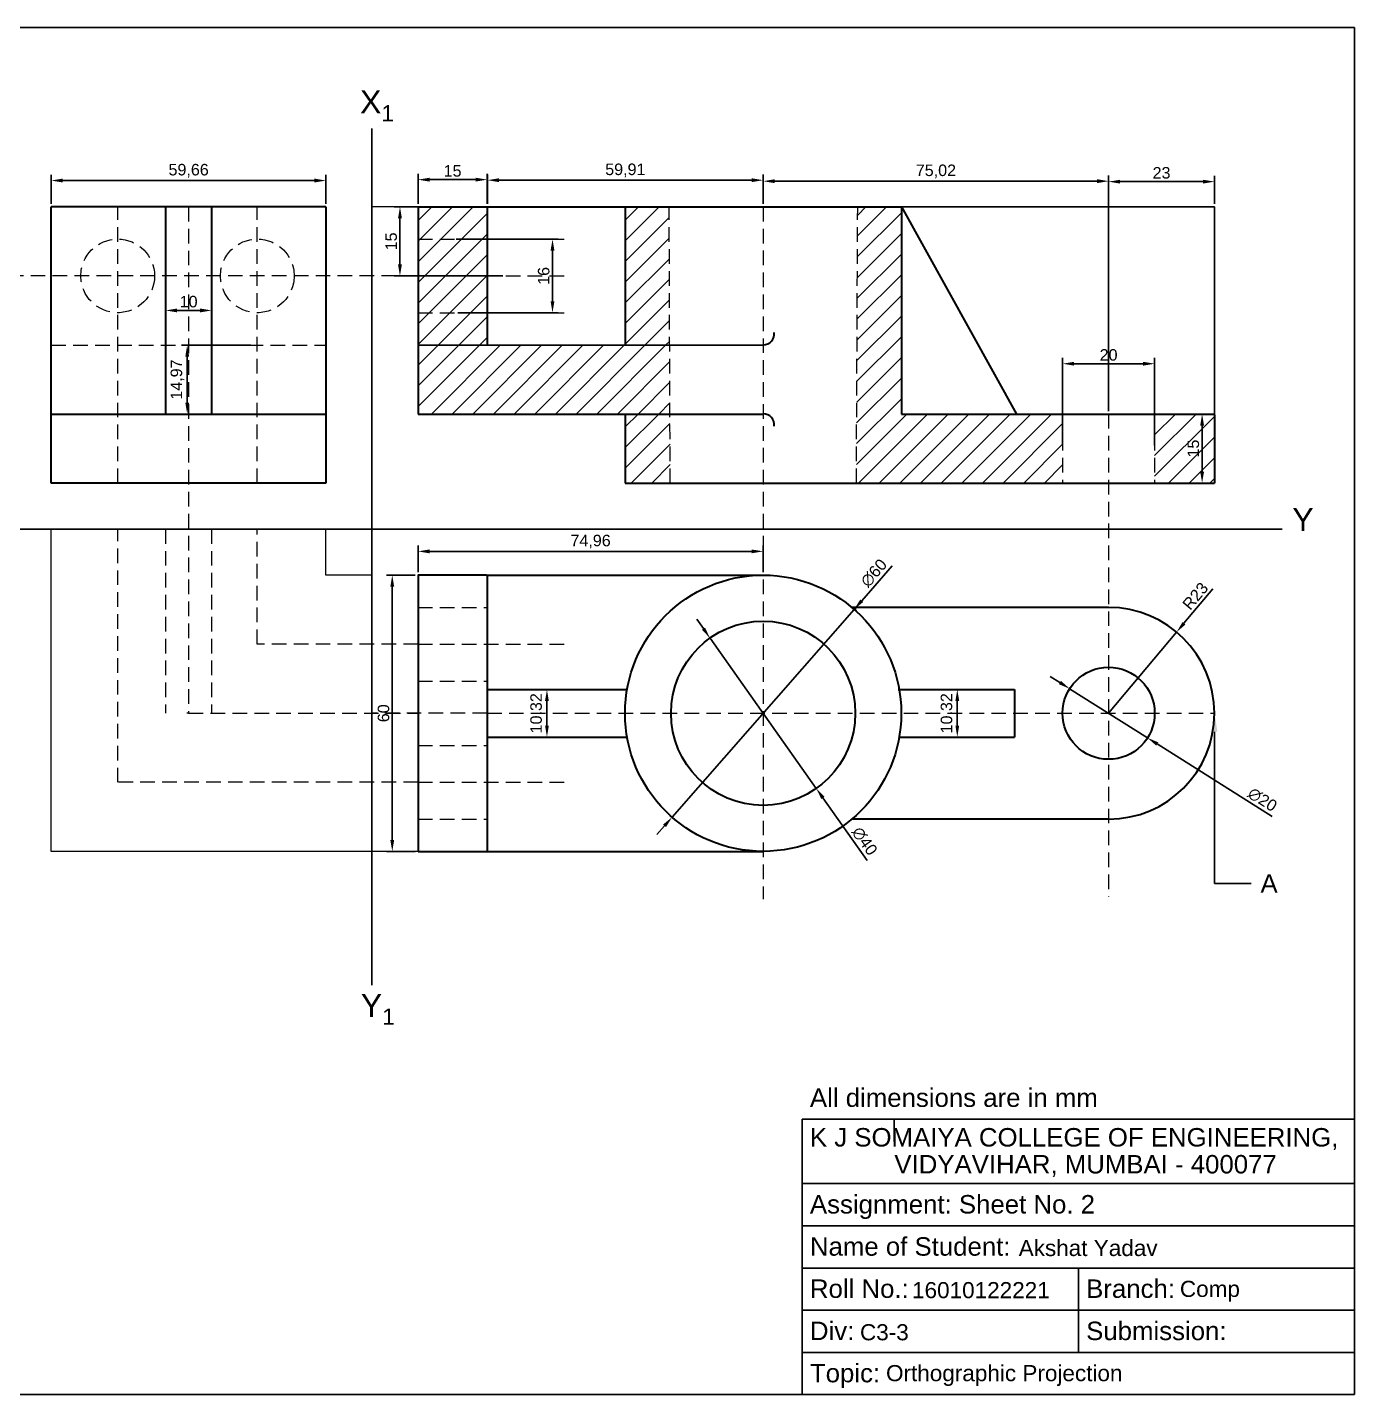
# Model space of a CAD drawing. Header units: millimetres. Extents: x 1738 to 2258, y 1223 to 1520.
# Drawn here: x 1969.4 to 2257.7, y 1223.2 to 1520.2 of the extents above; entities that cross this region are included whole.
import ezdxf
from ezdxf import colors
from ezdxf.entities.mleader import LeaderData, LeaderLine
from ezdxf.math import Vec2, Vec3

# ---------------------------------------------------------------- set-up
doc = ezdxf.new("R2010")
doc.units = ezdxf.units.MM
doc.linetypes.add('HIDDEN2', pattern=[4.7625, 3.175, -1.5875])
doc.styles.get("Standard").update_dxf_attribs({"font": 'arial.ttf'})
doc.dimstyles.new('ISO-25', dxfattribs={"dimtxt": 2.5, "dimasz": 2.5, "dimexe": 1.25, "dimexo": 0.625, "dimtad": 1, "dimtxsty": 'Standard', "dimcen": 2.5, "dimadec": 0, "dimazin": 0, "dimtfac": 1, "dimtmove": 0, "dimatfit": 3, "dimfxl": 1, "dimarcsym": 0})
pattern_1 = [(45, (1834.2165, 1262.7327), (-2.245064, 2.245064), [])]

# ---------------------------------------------------------------- blocks, each defined once
blk = doc.blocks.new('*D1')
at = {"color": 0, "lineweight": -2, "transparency": 16777216}
for p, q in [((2054.22, 1481.86), (2054.22, 1488.39)), ((2069.22, 1481.86), (2069.22, 1488.39)), ((2056.72, 1487.14), (2066.72, 1487.14))]:
    blk.add_line(p, q, dxfattribs=at)
at = {"color": 0, "transparency": 16777216}
for points in [[(2056.72, 1487.56), (2056.72, 1486.72), (2054.22, 1487.14)], [(2066.72, 1487.56), (2066.72, 1486.72), (2069.22, 1487.14)]]:
    blk.add_solid(points, dxfattribs=at)
at = {"layer": 'Defpoints', "color": 0, "transparency": 16777216}
for p in [(2069.22, 1487.14), (2054.22, 1481.23), (2069.22, 1481.23)]:
    blk.add_point(p, dxfattribs=at)
at = {"color": 0, "lineweight": 9, "transparency": 16777216, "insert": (2061.72, 1489.04), "char_height": 2.5, "attachment_point": 5}
blk.add_mtext('15', dxfattribs=at)
blk = doc.blocks.new('*D2')
at = {"color": 0, "lineweight": -2, "transparency": 16777216}
for p, q in [((2069.29, 1481.86), (2069.29, 1488.27)), ((2129.2, 1481.86), (2129.2, 1488.27)), ((2071.79, 1487.02), (2126.7, 1487.02))]:
    blk.add_line(p, q, dxfattribs=at)
at = {"color": 0, "transparency": 16777216}
for points in [[(2071.79, 1487.44), (2071.79, 1486.61), (2069.29, 1487.02)], [(2126.7, 1487.44), (2126.7, 1486.61), (2129.2, 1487.02)]]:
    blk.add_solid(points, dxfattribs=at)
at = {"layer": 'Defpoints', "color": 0, "transparency": 16777216}
for p in [(2129.2, 1487.02), (2069.29, 1481.23), (2129.2, 1481.23)]:
    blk.add_point(p, dxfattribs=at)
at = {"color": 0, "lineweight": 9, "transparency": 16777216, "insert": (2099.25, 1489.15), "char_height": 2.5, "attachment_point": 5}
blk.add_mtext('59,91', dxfattribs=at)
blk = doc.blocks.new('*D3')
at = {"color": 0, "lineweight": -2, "transparency": 16777216}
for p, q in [((2129.2, 1481.87), (2129.2, 1488.06)), ((2204.22, 1436.86), (2204.22, 1488.06)), ((2131.7, 1486.81), (2201.72, 1486.81))]:
    blk.add_line(p, q, dxfattribs=at)
at = {"color": 0, "transparency": 16777216}
for points in [[(2131.7, 1487.23), (2131.7, 1486.39), (2129.2, 1486.81)], [(2201.72, 1487.23), (2201.72, 1486.39), (2204.22, 1486.81)]]:
    blk.add_solid(points, dxfattribs=at)
at = {"layer": 'Defpoints', "color": 0, "transparency": 16777216}
for p in [(2204.22, 1486.81), (2129.2, 1481.24), (2204.22, 1436.23)]:
    blk.add_point(p, dxfattribs=at)
at = {"color": 0, "lineweight": 9, "transparency": 16777216, "insert": (2166.71, 1488.94), "char_height": 2.5, "attachment_point": 5}
blk.add_mtext('75,02', dxfattribs=at)
blk = doc.blocks.new('*D4')
at = {"color": 0, "lineweight": -2, "transparency": 16777216}
for p, q in [((2017.89, 1451.21), (2002.83, 1451.21)), ((2004.08, 1448.71), (2004.08, 1438.73)), ((2021.37, 1436.23), (2002.83, 1436.23))]:
    blk.add_line(p, q, dxfattribs=at)
at = {"color": 0, "transparency": 16777216}
for points in [[(2003.67, 1448.71), (2004.5, 1448.71), (2004.08, 1451.21)], [(2003.67, 1438.73), (2004.5, 1438.73), (2004.08, 1436.23)]]:
    blk.add_solid(points, dxfattribs=at)
at = {"layer": 'Defpoints', "color": 0, "transparency": 16777216}
for p in [(2018.51, 1451.21), (2004.08, 1436.23), (2021.99, 1436.23)]:
    blk.add_point(p, dxfattribs=at)
at = {"color": 0, "lineweight": 9, "transparency": 16777216, "insert": (2001.96, 1443.72), "char_height": 2.5, "attachment_point": 5, "rotation": 90}
blk.add_mtext('14,97', dxfattribs=at)
blk = doc.blocks.new('*D5')
at = {"color": 0, "lineweight": -2, "transparency": 16777216}
for p, q in [((2062.49, 1474.23), (2084.68, 1474.23)), ((2083.43, 1471.73), (2083.43, 1460.73)), ((2062.84, 1458.23), (2084.68, 1458.23))]:
    blk.add_line(p, q, dxfattribs=at)
at = {"color": 0, "transparency": 16777216}
for points in [[(2083.01, 1471.73), (2083.84, 1471.73), (2083.43, 1474.23)], [(2083.01, 1460.73), (2083.84, 1460.73), (2083.43, 1458.23)]]:
    blk.add_solid(points, dxfattribs=at)
at = {"layer": 'Defpoints', "color": 0, "transparency": 16777216}
for p in [(2061.87, 1474.23), (2062.21, 1458.23), (2083.43, 1458.23)]:
    blk.add_point(p, dxfattribs=at)
at = {"color": 0, "lineweight": 9, "transparency": 16777216, "insert": (2081.52, 1466.23), "char_height": 2.5, "attachment_point": 5, "rotation": 90}
blk.add_mtext('16', dxfattribs=at)
blk = doc.blocks.new('*D6')
at = {"color": 0, "lineweight": -2, "transparency": 16777216}
for p, q in [((2194.22, 1429.36), (2194.22, 1448.41)), ((2196.72, 1447.16), (2211.72, 1447.16)), ((2214.22, 1429.36), (2214.22, 1448.41))]:
    blk.add_line(p, q, dxfattribs=at)
at = {"color": 0, "transparency": 16777216}
for points in [[(2196.72, 1447.57), (2196.72, 1446.74), (2194.22, 1447.16)], [(2211.72, 1447.57), (2211.72, 1446.74), (2214.22, 1447.16)]]:
    blk.add_solid(points, dxfattribs=at)
at = {"layer": 'Defpoints', "color": 0, "transparency": 16777216}
for p in [(2214.22, 1447.16), (2194.22, 1428.73), (2214.22, 1428.73)]:
    blk.add_point(p, dxfattribs=at)
at = {"color": 0, "lineweight": 9, "transparency": 16777216, "insert": (2204.22, 1449.06), "char_height": 2.5, "attachment_point": 5}
blk.add_mtext('20', dxfattribs=at)
blk = doc.blocks.new('*D7')
at = {"color": 0, "lineweight": -2, "transparency": 16777216}
for p, q in [((2204.22, 1481.86), (2204.22, 1487.96)), ((2206.72, 1486.71), (2224.72, 1486.71)), ((2227.22, 1481.86), (2227.22, 1487.96))]:
    blk.add_line(p, q, dxfattribs=at)
at = {"color": 0, "transparency": 16777216}
for points in [[(2206.72, 1487.12), (2206.72, 1486.29), (2204.22, 1486.71)], [(2224.72, 1487.12), (2224.72, 1486.29), (2227.22, 1486.71)]]:
    blk.add_solid(points, dxfattribs=at)
at = {"layer": 'Defpoints', "color": 0, "transparency": 16777216}
for p in [(2227.22, 1486.71), (2204.22, 1481.23), (2227.22, 1481.23)]:
    blk.add_point(p, dxfattribs=at)
at = {"color": 0, "lineweight": 9, "transparency": 16777216, "insert": (2215.72, 1488.61), "char_height": 2.5, "attachment_point": 5}
blk.add_mtext('23', dxfattribs=at)
blk = doc.blocks.new('*D8')
at = {"color": 0, "lineweight": -2, "transparency": 16777216}
for p, q in [((2221.32, 1436.23), (2225.78, 1436.23)), ((2224.53, 1433.73), (2224.53, 1423.73)), ((2223.4, 1421.23), (2225.78, 1421.23))]:
    blk.add_line(p, q, dxfattribs=at)
at = {"color": 0, "transparency": 16777216}
for points in [[(2224.11, 1433.73), (2224.95, 1433.73), (2224.53, 1436.23)], [(2224.11, 1423.73), (2224.95, 1423.73), (2224.53, 1421.23)]]:
    blk.add_solid(points, dxfattribs=at)
at = {"layer": 'Defpoints', "color": 0, "transparency": 16777216}
for p in [(2220.69, 1436.23), (2222.78, 1421.23), (2224.53, 1421.23)]:
    blk.add_point(p, dxfattribs=at)
at = {"color": 0, "lineweight": 9, "transparency": 16777216, "insert": (2222.63, 1428.73), "char_height": 2.5, "attachment_point": 5, "rotation": 90}
blk.add_mtext('15', dxfattribs=at)
blk = doc.blocks.new('*D9')
at = {"color": 0, "lineweight": -2, "transparency": 16777216}
for p, q in [((2073.53, 1481.23), (2049.04, 1481.23)), ((2050.29, 1478.73), (2050.29, 1468.73)), ((2072.65, 1466.23), (2049.04, 1466.23))]:
    blk.add_line(p, q, dxfattribs=at)
at = {"color": 0, "transparency": 16777216}
for points in [[(2049.87, 1478.73), (2050.71, 1478.73), (2050.29, 1481.23)], [(2049.87, 1468.73), (2050.71, 1468.73), (2050.29, 1466.23)]]:
    blk.add_solid(points, dxfattribs=at)
at = {"layer": 'Defpoints', "color": 0, "transparency": 16777216}
for p in [(2074.15, 1481.23), (2050.29, 1466.23), (2073.28, 1466.23)]:
    blk.add_point(p, dxfattribs=at)
at = {"color": 0, "lineweight": 9, "transparency": 16777216, "insert": (2048.39, 1473.73), "char_height": 2.5, "attachment_point": 5, "rotation": 90}
blk.add_mtext('15', dxfattribs=at)
blk = doc.blocks.new('*D10')
at = {"color": 0, "lineweight": -2, "transparency": 16777216}
for p, q in [((2053.59, 1401.23), (2047.37, 1401.23)), ((2048.62, 1398.73), (2048.62, 1343.73)), ((2053.59, 1341.23), (2047.37, 1341.23))]:
    blk.add_line(p, q, dxfattribs=at)
at = {"color": 0, "transparency": 16777216}
for points in [[(2048.2, 1398.73), (2049.04, 1398.73), (2048.62, 1401.23)], [(2048.2, 1343.73), (2049.04, 1343.73), (2048.62, 1341.23)]]:
    blk.add_solid(points, dxfattribs=at)
at = {"layer": 'Defpoints', "color": 0, "transparency": 16777216}
for p in [(2054.22, 1401.23), (2048.62, 1341.23), (2054.22, 1341.23)]:
    blk.add_point(p, dxfattribs=at)
at = {"color": 0, "lineweight": 9, "transparency": 16777216, "insert": (2046.72, 1371.23), "char_height": 2.5, "attachment_point": 5, "rotation": 90}
blk.add_mtext('60', dxfattribs=at)
blk = doc.blocks.new('*D11')
at = {"color": 0, "lineweight": -2, "transparency": 16777216}
for p, q in [((2157.21, 1403.23), (2150.6, 1395.68)), ((2109.41, 1348.67), (2148.95, 1393.8)), ((2107.77, 1346.79), (2106.12, 1344.91))]:
    blk.add_line(p, q, dxfattribs=at)
at = {"color": 0, "transparency": 16777216}
for points in [[(2150.28, 1395.95), (2150.91, 1395.4), (2148.95, 1393.8)], [(2107.45, 1347.06), (2108.08, 1346.51), (2109.41, 1348.67)]]:
    blk.add_solid(points, dxfattribs=at)
at = {"layer": 'Defpoints', "color": 0, "transparency": 16777216}
for p in [(2148.95, 1393.8), (2109.41, 1348.67)]:
    blk.add_point(p, dxfattribs=at)
at = {"color": 0, "lineweight": 9, "transparency": 16777216, "insert": (2153.24, 1401.7), "char_height": 2.5, "attachment_point": 5, "rotation": 48.7823}
blk.add_mtext('∅60', dxfattribs=at)
blk = doc.blocks.new('*D12')
at = {"color": 0, "lineweight": -2, "transparency": 16777216}
for p, q in [((2116.2, 1389.61), (2114.76, 1391.65)), ((2117.64, 1387.57), (2140.72, 1354.9)), ((2151.79, 1339.23), (2142.16, 1352.86))]:
    blk.add_line(p, q, dxfattribs=at)
at = {"color": 0, "transparency": 16777216}
for points in [[(2116.54, 1389.85), (2115.86, 1389.37), (2117.64, 1387.57)], [(2142.5, 1353.1), (2141.82, 1352.62), (2140.72, 1354.9)]]:
    blk.add_solid(points, dxfattribs=at)
at = {"layer": 'Defpoints', "color": 0, "transparency": 16777216}
for p in [(2117.64, 1387.57), (2140.72, 1354.9)]:
    blk.add_point(p, dxfattribs=at)
at = {"color": 0, "lineweight": 9, "transparency": 16777216, "insert": (2151.22, 1343.45), "char_height": 2.5, "attachment_point": 5, "rotation": 305.24}
blk.add_mtext('∅40', dxfattribs=at)
blk = doc.blocks.new('*D13')
at = {"color": 0, "lineweight": -2, "transparency": 16777216}
for p, q in [((2083.8, 1376.39), (2080.97, 1376.39)), ((2082.22, 1373.89), (2082.22, 1368.57)), ((2083.8, 1366.07), (2080.97, 1366.07))]:
    blk.add_line(p, q, dxfattribs=at)
at = {"color": 0, "transparency": 16777216}
for points in [[(2081.8, 1373.89), (2082.63, 1373.89), (2082.22, 1376.39)], [(2081.8, 1368.57), (2082.63, 1368.57), (2082.22, 1366.07)]]:
    blk.add_solid(points, dxfattribs=at)
at = {"layer": 'Defpoints', "color": 0, "transparency": 16777216}
for p in [(2084.42, 1376.39), (2082.22, 1366.07), (2084.42, 1366.07)]:
    blk.add_point(p, dxfattribs=at)
at = {"color": 0, "lineweight": 9, "transparency": 16777216, "insert": (2080.09, 1371.23), "char_height": 2.5, "attachment_point": 5, "rotation": 90}
blk.add_mtext('10,32', dxfattribs=at)
blk = doc.blocks.new('*D14')
at = {"color": 0, "lineweight": -2, "transparency": 16777216}
for p, q in [((2171.77, 1376.39), (2172.6, 1376.39)), ((2171.35, 1373.89), (2171.35, 1368.57)), ((2171.86, 1366.07), (2172.6, 1366.07))]:
    blk.add_line(p, q, dxfattribs=at)
at = {"color": 0, "transparency": 16777216}
for points in [[(2170.94, 1373.89), (2171.77, 1373.89), (2171.35, 1376.39)], [(2170.94, 1368.57), (2171.77, 1368.57), (2171.35, 1366.07)]]:
    blk.add_solid(points, dxfattribs=at)
at = {"layer": 'Defpoints', "color": 0, "transparency": 16777216}
for p in [(2171.14, 1376.39), (2171.24, 1366.07), (2171.35, 1366.07)]:
    blk.add_point(p, dxfattribs=at)
at = {"color": 0, "lineweight": 9, "transparency": 16777216, "insert": (2169.23, 1371.23), "char_height": 2.5, "attachment_point": 5, "rotation": 90}
blk.add_mtext('10,32', dxfattribs=at)
blk = doc.blocks.new('*D15')
at = {"color": 0, "lineweight": -2, "transparency": 16777216}
for p, q in [((2226.83, 1398.24), (2220.59, 1390.78)), ((2204.22, 1371.23), (2218.99, 1388.86))]:
    blk.add_line(p, q, dxfattribs=at)
at = {"color": 0, "transparency": 16777216}
blk.add_solid([(2220.27, 1391.05), (2220.91, 1390.51), (2218.99, 1388.86)], dxfattribs=at)
at = {"layer": 'Defpoints', "color": 0, "transparency": 16777216}
for p in [(2218.99, 1388.86), (2204.22, 1371.23)]:
    blk.add_point(p, dxfattribs=at)
at = {"color": 0, "lineweight": 9, "transparency": 16777216, "insert": (2223.06, 1396.69), "char_height": 2.5, "attachment_point": 5, "rotation": 50.0497}
blk.add_mtext('R23', dxfattribs=at)
blk = doc.blocks.new('*D16')
at = {"color": 0, "lineweight": -2, "transparency": 16777216}
for p, q in [((2193.65, 1377.91), (2191.53, 1379.24)), ((2195.76, 1376.57), (2212.67, 1365.89)), ((2239.76, 1348.79), (2214.79, 1364.56))]:
    blk.add_line(p, q, dxfattribs=at)
at = {"color": 0, "transparency": 16777216}
for points in [[(2193.87, 1378.26), (2193.42, 1377.55), (2195.76, 1376.57)], [(2215.01, 1364.91), (2214.56, 1364.21), (2212.67, 1365.89)]]:
    blk.add_solid(points, dxfattribs=at)
at = {"layer": 'Defpoints', "color": 0, "transparency": 16777216}
for p in [(2195.76, 1376.57), (2212.67, 1365.89)]:
    blk.add_point(p, dxfattribs=at)
at = {"color": 0, "lineweight": 9, "transparency": 16777216, "insert": (2237.63, 1352.47), "char_height": 2.5, "attachment_point": 5, "rotation": 327.7314}
blk.add_mtext('∅20', dxfattribs=at)
blk = doc.blocks.new('*D17')
at = {"color": 0, "lineweight": -2, "transparency": 16777216}
for p, q in [((2054.22, 1401.86), (2054.22, 1407.65)), ((2056.72, 1406.4), (2126.68, 1406.4)), ((2129.18, 1401.86), (2129.18, 1407.65))]:
    blk.add_line(p, q, dxfattribs=at)
at = {"color": 0, "transparency": 16777216}
for points in [[(2056.72, 1406.81), (2056.72, 1405.98), (2054.22, 1406.4)], [(2126.68, 1406.81), (2126.68, 1405.98), (2129.18, 1406.4)]]:
    blk.add_solid(points, dxfattribs=at)
at = {"layer": 'Defpoints', "color": 0, "transparency": 16777216}
for p in [(2129.18, 1406.4), (2054.22, 1401.23), (2129.18, 1401.23)]:
    blk.add_point(p, dxfattribs=at)
at = {"color": 0, "lineweight": 9, "transparency": 16777216, "insert": (2091.7, 1408.52), "char_height": 2.5, "attachment_point": 5}
blk.add_mtext('74,96', dxfattribs=at)
blk = doc.blocks.new('*D18')
at = {"color": 0, "lineweight": -2, "transparency": 16777216}
for p, q in [((1974.55, 1481.86), (1974.55, 1488.2)), ((2034.22, 1481.86), (2034.22, 1488.2)), ((1977.05, 1486.95), (2031.72, 1486.95))]:
    blk.add_line(p, q, dxfattribs=at)
at = {"color": 0, "transparency": 16777216}
for points in [[(1977.05, 1487.37), (1977.05, 1486.53), (1974.55, 1486.95)], [(2031.72, 1487.37), (2031.72, 1486.53), (2034.22, 1486.95)]]:
    blk.add_solid(points, dxfattribs=at)
at = {"layer": 'Defpoints', "color": 0, "transparency": 16777216}
for p in [(2034.22, 1486.95), (1974.55, 1481.23), (2034.22, 1481.23)]:
    blk.add_point(p, dxfattribs=at)
at = {"color": 0, "lineweight": 9, "transparency": 16777216, "insert": (2004.39, 1489.08), "char_height": 2.5, "attachment_point": 5}
blk.add_mtext('59,66', dxfattribs=at)
blk = doc.blocks.new('*D19')
at = {"color": 0, "lineweight": -2, "transparency": 16777216}
for p, q in [((1999.39, 1459.36), (1999.39, 1459.98)), ((2001.89, 1458.73), (2006.89, 1458.73)), ((2009.39, 1459.36), (2009.39, 1459.98))]:
    blk.add_line(p, q, dxfattribs=at)
at = {"color": 0, "transparency": 16777216}
for points in [[(2001.89, 1459.15), (2001.89, 1458.32), (1999.39, 1458.73)], [(2006.89, 1459.15), (2006.89, 1458.32), (2009.39, 1458.73)]]:
    blk.add_solid(points, dxfattribs=at)
at = {"layer": 'Defpoints', "color": 0, "transparency": 16777216}
for p in [(1999.39, 1458.73), (2009.39, 1458.73), (2009.39, 1458.73)]:
    blk.add_point(p, dxfattribs=at)
at = {"color": 0, "lineweight": 9, "transparency": 16777216, "insert": (2004.39, 1460.63), "char_height": 2.5, "attachment_point": 5}
blk.add_mtext('10', dxfattribs=at)

msp = doc.modelspace()

# ---------------------------------------------------------------- hatches: boundary and pattern name
at = {"lineweight": 9}
h = msp.add_hatch(dxfattribs=at)
h.set_pattern_fill('ANSI31', color=256)
h.set_pattern_definition(pattern_1)
h.paths.add_polyline_path([(2159.217, 1481.233), (2149.723, 1481.233), (2149.427, 1421.233), (2194.217, 1421.233), (2194.217, 1436.233), (2159.198, 1436.233)])
h.paths.add_polyline_path([(2069.295, 1481.233), (2069.217, 1481.233), (2054.217, 1481.233), (2054.217, 1474.233), (2069.295, 1474.233)])
h.paths.add_polyline_path([(2069.295, 1474.233), (2054.217, 1474.233), (2054.217, 1466.233), (2069.295, 1466.233)])
h.paths.add_polyline_path([(2069.295, 1466.233), (2054.217, 1466.233), (2054.217, 1458.233), (2069.295, 1458.233)])
h.paths.add_polyline_path([(2069.295, 1458.233), (2054.217, 1458.233), (2054.217, 1451.225), (2069.295, 1451.233)])
h = msp.add_hatch(dxfattribs=at)
h.set_pattern_fill('ANSI31', color=256)
h.set_pattern_definition(pattern_1)
h.paths.add_polyline_path([(2108.77, 1481.233), (2099.217, 1481.233), (2099.215, 1451.249), (2108.882, 1451.254)])
h.paths.add_polyline_path([(2108.938, 1436.233), (2099.215, 1436.233), (2099.214, 1421.233), (2108.994, 1421.233)])
h = msp.add_hatch(dxfattribs=at)
h.set_pattern_fill('ANSI31', color=256)
h.set_pattern_definition(pattern_1)
h.paths.add_polyline_path([(2108.882, 1451.254), (2054.217, 1451.225), (2054.217, 1436.233), (2108.938, 1436.233)])
h.paths.add_polyline_path([(2099.698, 1441.057), (2099.698, 1446.192), (2094.546, 1446.192), (2094.546, 1441.057)], flags=24)
h = msp.add_hatch(dxfattribs=at)
h.set_pattern_fill('ANSI31', color=256)
h.set_pattern_definition(pattern_1)
h.paths.add_polyline_path([(2227.217, 1436.233), (2214.217, 1436.233), (2214.217, 1421.233), (2227.217, 1421.233)])
h.paths.add_polyline_path([(2223.666, 1426.045), (2223.666, 1431.18), (2218.514, 1431.18), (2218.514, 1426.045)], flags=24)

# ---------------------------------------------------------------- linework, layer by layer
for p, q in [((1737.664, 1520.225), (2157.664, 1520.225)), ((2157.664, 1520.225), (2257.664, 1520.225)), ((2257.664, 1520.225), (2257.664, 1223.225)), ((2044.217, 1498.261), (2044.217, 1312.185)), ((2054.217, 1481.233), (2054.217, 1436.233)), ((1958.454, 1411.233), (2241.93, 1411.233)), ((2054.217, 1401.233), (2054.217, 1341.233)), ((2054.217, 1401.233), (2129.186, 1401.233)), ((2137.664, 1283.048), (2257.664, 1283.048)), ((2137.664, 1223.225), (2137.664, 1283.048)), ((2157.664, 1283.048), (2157.664, 1278.225)), ((2257.664, 1278.225), (2257.664, 1223.225)), ((2137.664, 1269.058), (2257.664, 1269.058)), ((2137.664, 1259.891), (2257.664, 1259.891)), ((2137.664, 1250.725), (2257.664, 1250.725)), ((2197.664, 1250.725), (2197.664, 1232.391)), ((2137.664, 1241.558), (2257.664, 1241.558)), ((2137.664, 1232.391), (2257.664, 1232.391)), ((2157.664, 1223.225), (1737.664, 1223.225)), ((2157.664, 1223.225), (2037.664, 1223.225)), ((2157.664, 1223.225), (2257.664, 1223.225))]:
    msp.add_line(p, q)
at = {"lineweight": 30}
for p, q in [((1974.555, 1421.233), (1974.555, 1481.233)), ((2034.217, 1481.233), (1974.555, 1481.233)), ((1999.386, 1481.233), (1999.386, 1436.233)), ((2009.386, 1481.233), (2009.386, 1436.233)), ((2034.217, 1481.233), (2034.217, 1421.233)), ((2054.217, 1481.233), (2054.217, 1436.233)), ((2054.217, 1481.233), (2069.217, 1481.233)), ((2069.217, 1481.233), (2159.217, 1481.233)), ((2069.217, 1481.233), (2084.217, 1481.233)), ((2069.217, 1481.233), (2099.217, 1481.233)), ((2069.295, 1451.233), (2069.295, 1481.233)), ((2099.217, 1481.233), (2099.215, 1451.249)), ((2159.217, 1481.233), (2159.198, 1436.233)), ((2159.217, 1481.233), (2184.198, 1436.222)), ((2054.217, 1451.225), (2129.196, 1451.265)), ((2069.295, 1451.233), (2069.295, 1451.233)), ((1974.555, 1436.233), (2034.217, 1436.233)), ((2054.217, 1436.233), (2129.217, 1436.233)), ((2099.215, 1436.233), (2099.214, 1421.233)), ((2159.198, 1436.233), (2227.217, 1436.233)), ((2227.217, 1436.079), (2227.217, 1421.233)), ((2034.217, 1421.233), (1974.555, 1421.233)), ((2099.214, 1421.233), (2227.217, 1421.233)), ((2054.217, 1401.233), (2054.217, 1341.233)), ((2069.114, 1401.233), (2054.217, 1401.233)), ((2069.217, 1401.233), (2069.217, 1341.233)), ((2069.217, 1401.233), (2129.186, 1401.233)), ((2204.217, 1394.233), (2148.467, 1394.233)), ((2069.217, 1376.39), (2099.627, 1376.39)), ((2158.482, 1376.39), (2183.802, 1376.39)), ((2183.802, 1376.39), (2183.802, 1366.075)), ((2069.217, 1366.075), (2099.627, 1366.075)), ((2158.669, 1366.075), (2183.802, 1366.075)), ((2204.217, 1348.233), (2148.488, 1348.233)), ((2054.217, 1341.233), (2069.217, 1341.233)), ((2069.217, 1341.233), (2129.18, 1341.233))]:
    msp.add_line(p, q, dxfattribs=at)
at = {"linetype": 'HIDDEN2', "lineweight": 9}
for p, q in [((1988.98, 1421.233), (1988.98, 1481.233)), ((1999.386, 1481.233), (1999.386, 1436.233)), ((2004.386, 1481.233), (2004.386, 1371.233)), ((2009.386, 1481.233), (2009.386, 1436.233)), ((2019.311, 1421.233), (2019.311, 1481.233)), ((2108.994, 1421.233), (2108.77, 1481.233)), ((2129.201, 1481.245), (2129.173, 1330.84)), ((2149.427, 1421.233), (2149.723, 1481.233)), ((2054.217, 1474.233), (2087.145, 1474.233)), ((2054.217, 1466.233), (1956.374, 1466.233)), ((2054.217, 1466.233), (2087.145, 1466.233)), ((2054.217, 1458.233), (2087.145, 1458.233)), ((1974.555, 1451.181), (2034.217, 1451.214)), ((2194.217, 1436.233), (2194.217, 1421.233)), ((2204.217, 1436.233), (2204.217, 1331.359)), ((2214.217, 1436.233), (2214.217, 1421.233)), ((1988.98, 1356.233), (1988.98, 1411.233)), ((1999.386, 1411.233), (1999.386, 1371.233)), ((2009.386, 1411.233), (2009.386, 1371.233)), ((2019.311, 1386.233), (2019.311, 1411.233)), ((2054.217, 1394.233), (2069.217, 1394.233)), ((2149.29, 1393.495), (2149.294, 1394.233)), ((2054.217, 1386.233), (2019.311, 1386.233)), ((2054.217, 1386.233), (2087.145, 1386.233)), ((2054.217, 1378.233), (2069.217, 1378.233)), ((2069.217, 1376.39), (2099.627, 1376.39)), ((2004.386, 1371.233), (2004.014, 1371.233)), ((2004.386, 1371.233), (2054.217, 1371.233)), ((2069.217, 1371.233), (2044.217, 1371.233)), ((2069.217, 1371.233), (2227.217, 1371.233)), ((2054.217, 1364.233), (2069.217, 1364.233)), ((2069.217, 1366.075), (2099.627, 1366.075)), ((2054.217, 1356.233), (1988.98, 1356.233)), ((2054.217, 1356.233), (2087.145, 1356.233)), ((2054.217, 1348.233), (2069.217, 1348.233))]:
    msp.add_line(p, q, dxfattribs=at)
at = {"lineweight": 9}
for p, q in [((2054.217, 1481.233), (2044.217, 1481.233)), ((2054.217, 1481.233), (2044.217, 1481.233)), ((1974.555, 1341.233), (1974.555, 1411.233)), ((2034.217, 1401.233), (2034.217, 1411.233)), ((2044.217, 1401.233), (2034.217, 1401.233)), ((2054.217, 1341.233), (1974.555, 1341.233))]:
    msp.add_line(p, q, dxfattribs=at)
for points in [[(2099.214, 1421.233), (2227.217, 1421.233), (2227.217, 1481.233), (2054.217, 1481.233), (2054.217, 1436.233)], [(2129.18, 1341.233), (2054.217, 1341.233), (2054.217, 1401.233), (2129.186, 1401.233)]]:
    msp.add_lwpolyline(points)
at = {"linetype": 'HIDDEN2', "lineweight": 9}
for centre in [(1988.98, 1466.233), (2019.311, 1466.233)]:
    msp.add_circle(centre, 8, dxfattribs=at)
at = {"lineweight": 30}
for centre, radius in [((2129.18, 1371.233), 30), ((2129.18, 1371.233), 20), ((2204.217, 1371.233), 10)]:
    msp.add_circle(centre, radius, dxfattribs=at)
for centre, radius, start, end in [((2129.303, 1453.547), 2.284, 267.31416, 9.87289), ((2129.303, 1433.984), 2.284, 350.12711, 92.68584), ((2204.217, 1371.233), 23, 270, 90)]:
    msp.add_arc(centre, radius, start, end, dxfattribs=at)

# ---------------------------------------------------------------- texts
for s, height, p in [('All dimensions are in mm', 4.00791, (2139.342, 1285.73)), ('K J SOMAIYA COLLEGE OF ENGINEERING, ', 4.00791, (2139.342, 1277.123)), ('VIDYAVIHAR, MUMBAI - 400077', 4.00791, (2157.679, 1271.271)), ('Assignment: Sheet No. 2 ', 4.00791, (2139.342, 1262.574)), ('Name of Student: ', 4.00791, (2139.342, 1253.407)), ('Roll No.:  ', 4.00791, (2139.342, 1244.241)), ('Branch:  ', 4.0079, (2199.342, 1244.241)), ('Div: ', 4.0079, (2139.342, 1235.074)), ('Submission: ', 4.00791, (2199.342, 1235.074)), ('Topic:  ', 4.0079, (2139.342, 1225.907))]:
    msp.add_text(s, height=height).set_placement(p)
at = {"attachment_point": 1}
for s, width, heights, insert, char_height in [('\\A1;X{\\H0.7x;\\S^ 1;}', 10.26725, [0], (2041.607, 1506.526), 5), ('Y', 10.26725, [0], (2244.117, 1415.823), 5), ('\\A1;Y{\\H0.7x;\\S^ 1;}', 10.26725, [0], (2041.781, 1310.283), 5), ('Akshat Yadav', 72.70586, [14.633], (2184.689, 1256.83), 3.5), ('16010122221', 72.70586, [14.633], (2161.526, 1247.681), 3.5), ('Comp', 72.70586, [14.633], (2219.703, 1247.95), 3.5), ('C3-3', 72.70586, [14.633], (2150.214, 1238.531), 3.5), ('Orthographic Projection', 72.70586, [14.633], (2155.87, 1229.651), 3.5)]:
    msp.add_mtext_dynamic_manual_height_columns(s, width=width, gutter_width=12.5, heights=heights, dxfattribs=dict(at, insert=insert, char_height=char_height))

# ---------------------------------------------------------------- dimensions: what is measured, and where the dimension line sits
at = {"lineweight": 9}
for base, p1, p2, picture, middle in [((2034.217, 1486.95), (1974.555, 1481.233), (2034.217, 1481.233), '*D18', (2004.386, 1489.078)), ((2069.217, 1487.139), (2054.217, 1481.233), (2069.217, 1481.233), '*D1', (2061.717, 1489.041)), ((2129.201, 1487.022), (2069.295, 1481.233), (2129.201, 1481.233), '*D2', (2099.248, 1489.149)), ((2204.217, 1486.81), (2129.201, 1481.245), (2204.217, 1436.233), '*D3', (2166.709, 1488.937)), ((2227.217, 1486.708), (2204.217, 1481.233), (2227.217, 1481.233), '*D7', (2215.717, 1488.611)), ((2009.386, 1458.733), (1999.386, 1458.733), (2009.386, 1458.733), '*D19', (2004.386, 1460.634)), ((2214.217, 1447.156), (2194.217, 1428.733), (2214.217, 1428.733), '*D6', (2204.217, 1449.058)), ((2129.18, 1406.397), (2054.217, 1401.233), (2129.18, 1401.233), '*D17', (2091.698, 1408.525))]:
    dim = msp.add_linear_dim(base=base, p1=p1, p2=p2, dimstyle='ISO-25', dxfattribs=at)
    dim.commit()
    dim.dimension.update_dxf_attribs({"geometry": picture, "text_midpoint": middle})
for base, p1, p2, picture, middle in [((2050.288, 1466.233), (2074.154, 1481.233), (2073.277, 1466.233), '*D9', (2048.387, 1473.733)), ((2083.426, 1458.233), (2061.867, 1474.233), (2062.215, 1458.233), '*D5', (2081.525, 1466.233)), ((2004.084, 1436.233), (2018.514, 1451.205), (2021.994, 1436.233), '*D4', (2001.957, 1443.719)), ((2224.529, 1421.233), (2220.692, 1436.233), (2222.778, 1421.233), '*D8', (2222.628, 1428.733)), ((2048.619, 1341.233), (2054.217, 1401.233), (2054.217, 1341.233), '*D10', (2046.718, 1371.233)), ((2082.2179, 1366.075), (2084.4218, 1376.3904), (2084.4218, 1366.075), '*D13', (2080.0905, 1371.2327)), ((2171.3528, 1366.075), (2171.1422, 1376.3904), (2171.2358, 1366.075), '*D14', (2169.2254, 1371.2327))]:
    dim = msp.add_linear_dim(base=base, p1=p1, p2=p2, angle=90, dimstyle='ISO-25', dxfattribs=at)
    dim.commit()
    dim.dimension.update_dxf_attribs({"geometry": picture, "text_midpoint": middle})
dim = msp.add_diameter_dim_2p(p1=(2109.413, 1348.666), p2=(2148.948, 1393.799), dimstyle='ISO-25', dxfattribs=at)
dim.commit()
dim.dimension.update_dxf_attribs({"geometry": '*D11', "text_midpoint": (2153.245, 1401.696)})
dim = msp.add_radius_dim(center=(2204.217, 1371.233), mpoint=(2218.985, 1388.865), dimstyle='ISO-25', dxfattribs=at)
dim.commit()
dim.dimension.update_dxf_attribs({"geometry": '*D15', "text_midpoint": (2223.057, 1396.688)})
for p1, p2, picture, middle in [((2117.64, 1387.568), (2140.72, 1354.898), '*D12', (2149.613, 1342.311)), ((2195.761, 1376.572), (2212.672, 1365.894), '*D16', (2236.573, 1350.802))]:
    dim = msp.add_diameter_dim_2p(p1=p1, p2=p2, dimstyle='ISO-25', dxfattribs=at)
    dim.commit()
    dim.dimension.update_dxf_attribs({"geometry": picture, "text_midpoint": middle, "dimtype": 163})

# ---------------------------------------------------------------- leaders
ml = msp.add_multileader_mtext('Standard', dxfattribs=at)
ml.set_content('A', color=256)
ml.set_leader_properties()
ml.build(insert=Vec2(0, 0))
ctx = ml.context
ctx.base_point, ctx.plane_origin = Vec3(2235.217, 1334.257), Vec3(2227.217, 1371.233)
notes = []
notes.append((ctx, [(0, (1, 1, 0), (2227.217, 1334.257), (1, 0), 8, [(0, [(2227.217, 1371.233)], 0, [])])]))
ctx.mtext.insert, ctx.mtext.flow_direction = Vec3(2237.217, 1336.257), 5
for ctx, leaders in notes:
    for number, flags, end, landing, length, lines in leaders:
        leader = LeaderData()
        leader.index, (leader.has_last_leader_line, leader.has_dogleg_vector, leader.attachment_direction) = number, flags
        leader.last_leader_point, leader.dogleg_vector, leader.dogleg_length = Vec3(end), Vec3(landing), length
        for number, points, colour, breaks in lines:
            line = LeaderLine()
            line.index, line.vertices, line.color, line.breaks = number, Vec3.list(points), colors.encode_raw_color(colour), breaks
            leader.lines.append(line)
        ctx.leaders.append(leader)

doc.saveas('drawing.dxf')
